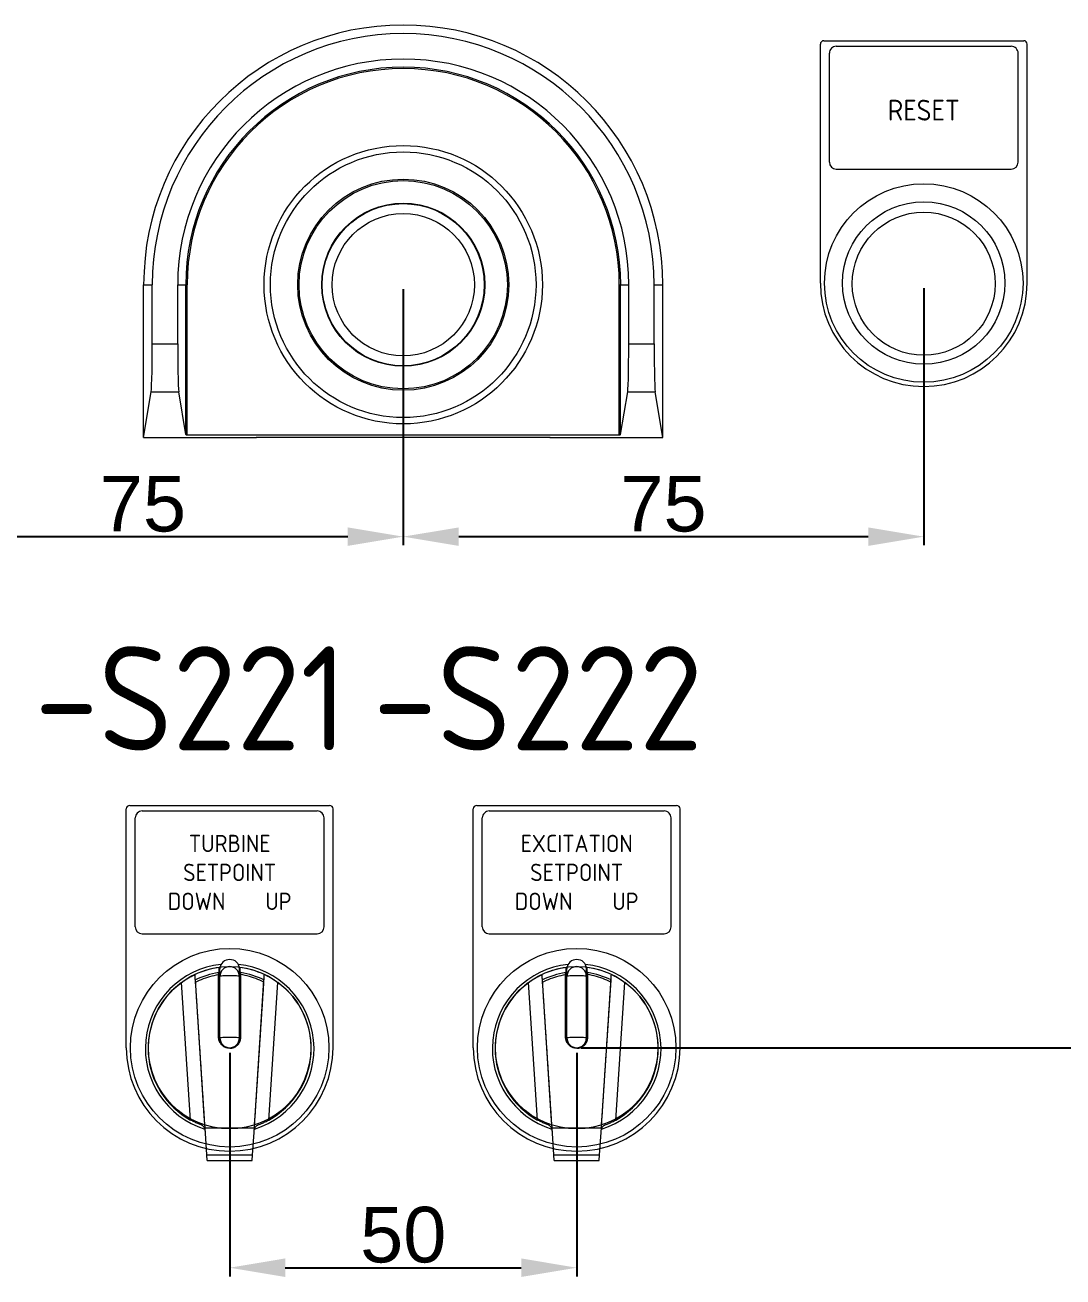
# Model space of a CAD drawing. Header units: millimetres. Extents: x 42356 to 50646, y 31507 to 39566.
# Drawn here: x 43376.5 to 43526.1, y 32831.1 to 33011.4 of the extents above; entities that cross this region are included whole.
import ezdxf
from ezdxf.enums import TextEntityAlignment as Align

# ---------------------------------------------------------------- set-up
doc = ezdxf.new("R2010")
doc.units = ezdxf.units.MM
doc.layers.add('! NO PLOT !', color=7, linetype='Continuous', true_color=0xff75dd, plot=False)
doc.layers.add('000-PI-Oprema', color=30, linetype='Continuous', lineweight=5)
doc.layers.add('000-PI_TEXT', color=7, linetype='Continuous')
doc.styles.add('PI0', font='isocpeur.ttf', dxfattribs={"width": 0.9})
doc.styles.get("Standard").update_dxf_attribs({"font": 'arial.ttf'})
doc.dimstyles.new('ISO-25-lb', dxfattribs={"dimtxt": 8, "dimasz": 8, "dimexe": 1.25, "dimexo": 0.625, "dimtad": 1, "dimtxsty": 'Standard', "dimcen": 5, "dimadec": 0, "dimazin": 0, "dimtfac": 1, "dimtmove": 0, "dimatfit": 3, "dimfxl": 0, "dimarcsym": 0})

# ---------------------------------------------------------------- blocks, each defined once
blk = doc.blocks.new('ESD - 3SU1051-1BA20-0AA0')
at = {"layer": '000-PI-Oprema'}
for p, q in [((43979.33, 39069.15), (43980.57, 39069.15)), ((43979.33, 39047.15), (43979.33, 39069.15)), ((43980.57, 39060.65), (43980.57, 39069.15)), ((43984.23, 39069.15), (43985.4, 39069.15)), ((43984.23, 39060.65), (43984.23, 39069.15)), ((43985.4, 39069.15), (43985.6, 39069.15)), ((43985.4, 39047.58), (43985.4, 39069.15)), ((43985.6, 39047.55), (43985.6, 39069.15)), ((44047.85, 39069.15), (44048.05, 39069.15)), ((44047.85, 39047.55), (44047.85, 39069.15)), ((44048.05, 39069.15), (44049.23, 39069.15)), ((44048.05, 39047.58), (44048.05, 39069.15)), ((44049.23, 39060.65), (44049.23, 39069.15)), ((44052.88, 39069.15), (44054.13, 39069.15)), ((44052.88, 39060.65), (44052.88, 39069.15)), ((44054.13, 39047.15), (44054.13, 39069.15)), ((43980.57, 39060.65), (43984.23, 39060.65)), ((44049.23, 39060.65), (44052.88, 39060.65)), ((43979.33, 39047.15), (43980.41, 39053.74)), ((43980.41, 39053.74), (43984.38, 39053.74)), ((43985.4, 39047.58), (43984.38, 39053.74)), ((44048.05, 39047.58), (44049.07, 39053.74)), ((44049.07, 39053.74), (44053.04, 39053.74)), ((44054.13, 39047.15), (44053.04, 39053.74)), ((43979.33, 39047.15), (43995.6, 39047.15)), ((43985.6, 39047.55), (44047.85, 39047.55)), ((43995.54, 39047.21), (44037.91, 39047.21)), ((44037.85, 39047.15), (44054.13, 39047.15))]:
    blk.add_line(p, q, dxfattribs=at)
for points in [[(43980.41, 39053.74), (43980.45, 39054.1), (43980.48, 39054.72), (43980.51, 39055.59), (43980.54, 39056.67), (43980.55, 39057.9), (43980.57, 39059.25), (43980.57, 39060.65)], [(43984.23, 39060.65), (43984.23, 39059.25), (43984.24, 39057.9), (43984.26, 39056.67), (43984.28, 39055.59), (43984.31, 39054.72), (43984.34, 39054.1), (43984.38, 39053.74)], [(44049.07, 39053.74), (44049.11, 39054.1), (44049.14, 39054.72), (44049.17, 39055.59), (44049.19, 39056.67), (44049.21, 39057.9), (44049.22, 39059.25), (44049.23, 39060.65)], [(44052.88, 39060.65), (44052.89, 39059.25), (44052.9, 39057.9), (44052.91, 39056.67), (44052.94, 39055.59), (44052.97, 39054.72), (44053, 39054.1), (44053.04, 39053.74)], [(43985.4, 39047.58), (43985.4, 39047.57), (43985.42, 39047.56), (43985.43, 39047.56), (43985.46, 39047.55), (43985.49, 39047.55), (43985.52, 39047.55), (43985.56, 39047.55), (43985.6, 39047.55)], [(44047.85, 39047.55), (44047.89, 39047.55), (44047.93, 39047.55), (44047.96, 39047.55), (44047.99, 39047.55), (44048.02, 39047.56), (44048.04, 39047.56), (44048.05, 39047.57), (44048.05, 39047.58)]]:
    blk.add_lwpolyline(points, dxfattribs=at)
for radius in [20.05, 19.13, 15.2, 15, 11.75, 11.68, 10.25]:
    blk.add_circle((44016.73, 39069.15), radius, dxfattribs=at)
for radius, start, end in [(37.4, 0, 180), (36.16, 0, 180), (32.5, 0, 180), (31.33, 0, 180), (31.13, 0, 180), (30.5, 225.9962, 226.1678), (30.5, 313.8322, 314.0038)]:
    blk.add_arc((44016.73, 39069.15), radius, start, end, dxfattribs=at)
blk = doc.blocks.new('podloska')
at = {"layer": '000-PI-Oprema'}
for p, q in [((43278.7, 39063.45), (43278.7, 39097.85)), ((43279.2, 39098.35), (43308, 39098.35)), ((43281, 39097.55), (43306.2, 39097.55)), ((43308.5, 39063.45), (43308.5, 39097.85)), ((43280, 39080.85), (43280, 39096.55)), ((43307.2, 39080.85), (43307.2, 39096.55)), ((43281, 39079.85), (43306.2, 39079.85))]:
    blk.add_line(p, q, dxfattribs=at)
blk.add_circle((43293.6, 39063.45), 14.3, dxfattribs=at)
at = {"layer": '000-PI-Oprema', "ltscale": 0.25}
blk.add_circle((43293.6, 39063.45), 11.7, dxfattribs=at)
at = {"layer": '000-PI-Oprema'}
for centre, radius, start, end in [((43279.2, 39097.85), 0.5, 90, 179.9998), ((43281, 39096.55), 1, 90, 180.0001), ((43306.2, 39096.55), 1, 359.9999, 90), ((43308, 39097.85), 0.5, 0.0002, 90), ((43281, 39080.85), 1, 180, 270), ((43306.2, 39080.85), 1, 270, 0), ((43293.6, 39063.45), 14.9, 180, 0)]:
    blk.add_arc(centre, radius, start, end, dxfattribs=at)
blk = doc.blocks.new('*D223')
at = {"layer": '! NO PLOT !', "color": 0, "linetype": 'Continuous', "lineweight": -2, "ltscale": 0.25, "transparency": 16777216}
for p, q in [((43406.02, 32863.36), (43406.02, 32831.15)), ((43456.02, 32863.36), (43456.02, 32831.15)), ((43414.02, 32832.4), (43448.02, 32832.4))]:
    blk.add_line(p, q, dxfattribs=at)
at = {"layer": '! NO PLOT !', "color": 0, "ltscale": 0.25, "transparency": 16777216}
for points in [[(43414.02, 32833.74), (43414.02, 32831.07), (43406.02, 32832.4)], [(43448.02, 32833.74), (43448.02, 32831.07), (43456.02, 32832.4)]]:
    blk.add_solid(points, dxfattribs=at)
at = {"layer": 'Defpoints', "color": 0, "ltscale": 0.25, "transparency": 16777216}
for p in [(43406.02, 32863.99), (43456.02, 32863.99), (43456.02, 32832.4)]:
    blk.add_point(p, dxfattribs=at)
at = {"layer": '! NO PLOT !', "color": 0, "ltscale": 0.25, "transparency": 16777216, "insert": (43431.02, 32837.11), "char_height": 8, "attachment_point": 5}
blk.add_mtext('50', dxfattribs=at)
blk = doc.blocks.new('*D226')
at = {"layer": '! NO PLOT !', "color": 0, "linetype": 'Continuous', "lineweight": -2, "ltscale": 0.25, "transparency": 16777216}
for p, q in [((43606.64, 32974.09), (43690.44, 32974.09)), ((43689.19, 32872.09), (43689.19, 32966.09)), ((43456.64, 32864.09), (43690.44, 32864.09))]:
    blk.add_line(p, q, dxfattribs=at)
at = {"layer": '! NO PLOT !', "color": 0, "ltscale": 0.25, "transparency": 16777216}
for points in [[(43687.85, 32966.09), (43690.52, 32966.09), (43689.19, 32974.09)], [(43687.85, 32872.09), (43690.52, 32872.09), (43689.19, 32864.09)]]:
    blk.add_solid(points, dxfattribs=at)
at = {"layer": 'Defpoints', "color": 0, "ltscale": 0.25, "transparency": 16777216}
for p in [(43606.02, 32974.09), (43689.19, 32974.09), (43456.02, 32864.09)]:
    blk.add_point(p, dxfattribs=at)
at = {"layer": '! NO PLOT !', "color": 0, "ltscale": 0.25, "transparency": 16777216, "insert": (43684.48, 32919.09), "char_height": 8, "attachment_point": 5, "rotation": 90}
blk.add_mtext('110', dxfattribs=at)
blk = doc.blocks.new('*D227')
at = {"layer": '! NO PLOT !', "color": 0, "linetype": 'Continuous', "lineweight": -2, "ltscale": 0.25, "transparency": 16777216}
for p, q in [((43431.02, 32973.36), (43431.02, 32936.45)), ((43506.02, 32973.51), (43506.02, 32936.45)), ((43439.02, 32937.7), (43498.02, 32937.7))]:
    blk.add_line(p, q, dxfattribs=at)
at = {"layer": '! NO PLOT !', "color": 0, "ltscale": 0.25, "transparency": 16777216}
for points in [[(43439.02, 32939.03), (43439.02, 32936.37), (43431.02, 32937.7)], [(43498.02, 32939.03), (43498.02, 32936.37), (43506.02, 32937.7)]]:
    blk.add_solid(points, dxfattribs=at)
at = {"layer": 'Defpoints', "color": 0, "ltscale": 0.25, "transparency": 16777216}
for p in [(43431.02, 32973.99), (43506.02, 32974.13), (43506.02, 32937.7)]:
    blk.add_point(p, dxfattribs=at)
at = {"layer": '! NO PLOT !', "color": 0, "ltscale": 0.25, "transparency": 16777216, "insert": (43468.52, 32942.39), "char_height": 8, "attachment_point": 5}
blk.add_mtext('75', dxfattribs=at)
blk = doc.blocks.new('*D220')
at = {"layer": '! NO PLOT !', "color": 0, "linetype": 'Continuous', "lineweight": -2, "ltscale": 0.25, "transparency": 16777216}
for p, q in [((43356.02, 32973.36), (43356.02, 32936.45)), ((43431.02, 32973.36), (43431.02, 32936.45)), ((43364.02, 32937.7), (43423.02, 32937.7))]:
    blk.add_line(p, q, dxfattribs=at)
at = {"layer": '! NO PLOT !', "color": 0, "ltscale": 0.25, "transparency": 16777216}
for points in [[(43364.02, 32939.03), (43364.02, 32936.37), (43356.02, 32937.7)], [(43423.02, 32939.03), (43423.02, 32936.37), (43431.02, 32937.7)]]:
    blk.add_solid(points, dxfattribs=at)
at = {"layer": 'Defpoints', "color": 0, "ltscale": 0.25, "transparency": 16777216}
for p in [(43356.02, 32973.99), (43431.02, 32973.99), (43431.02, 32937.7)]:
    blk.add_point(p, dxfattribs=at)
at = {"layer": '! NO PLOT !', "color": 0, "ltscale": 0.25, "transparency": 16777216, "insert": (43393.52, 32942.39), "char_height": 8, "attachment_point": 5}
blk.add_mtext('75', dxfattribs=at)

msp = doc.modelspace()

# ---------------------------------------------------------------- linework, layer by layer
at = {"layer": '000-PI-Oprema'}
for p, q in [((43391.117, 32864.089), (43391.117, 32898.489)), ((43391.617, 32898.989), (43420.417, 32898.989)), ((43393.417, 32898.189), (43418.617, 32898.189)), ((43420.917, 32864.089), (43420.917, 32898.489)), ((43441.117, 32864.089), (43441.117, 32898.489)), ((43441.617, 32898.989), (43470.417, 32898.989)), ((43443.417, 32898.189), (43468.617, 32898.189)), ((43470.917, 32864.089), (43470.917, 32898.489)), ((43392.417, 32881.489), (43392.417, 32897.189)), ((43419.617, 32881.489), (43419.617, 32897.189)), ((43442.417, 32881.489), (43442.417, 32897.189)), ((43469.617, 32881.489), (43469.617, 32897.189)), ((43393.417, 32880.489), (43418.617, 32880.489)), ((43443.417, 32880.489), (43468.617, 32880.489)), ((43404.517, 32865.052), (43404.517, 32875.643)), ((43407.517, 32865.052), (43407.517, 32875.643)), ((43454.517, 32865.052), (43454.517, 32875.643)), ((43457.517, 32865.052), (43457.517, 32875.643)), ((43399.531, 32873.787), (43399.621, 32873.845)), ((43399.621, 32873.845), (43399.71, 32873.903)), ((43399.71, 32873.903), (43399.799, 32873.959)), ((43399.799, 32873.959), (43399.887, 32874.013)), ((43399.887, 32874.013), (43399.973, 32874.065)), ((43399.973, 32874.065), (43400.058, 32874.116)), ((43400.058, 32874.116), (43400.14, 32874.164)), ((43400.14, 32874.164), (43400.22, 32874.21)), ((43400.22, 32874.21), (43400.297, 32874.253)), ((43400.297, 32874.253), (43400.371, 32874.294)), ((43400.371, 32874.294), (43400.442, 32874.332)), ((43400.442, 32874.332), (43400.509, 32874.368)), ((43400.509, 32874.368), (43400.573, 32874.402)), ((43400.573, 32874.402), (43400.635, 32874.434)), ((43400.635, 32874.434), (43400.694, 32874.464)), ((43400.694, 32874.464), (43400.749, 32874.492)), ((43400.749, 32874.492), (43400.8, 32874.517)), ((43400.8, 32874.517), (43400.846, 32874.54)), ((43400.846, 32874.54), (43400.888, 32874.56)), ((43400.888, 32874.56), (43400.924, 32874.578)), ((43400.924, 32874.578), (43400.954, 32874.592)), ((43400.954, 32874.592), (43400.979, 32874.604)), ((43400.979, 32874.604), (43400.999, 32874.614)), ((43400.999, 32874.614), (43401.012, 32874.62)), ((43401.012, 32874.62), (43401.021, 32874.624)), ((43401.021, 32874.624), (43401.023, 32874.625)), ((43401.024, 32874.619), (43401.023, 32874.625)), ((43401.025, 32874.601), (43401.024, 32874.619)), ((43401.027, 32874.57), (43401.025, 32874.601)), ((43401.03, 32874.526), (43401.027, 32874.57)), ((43401.033, 32874.469), (43401.03, 32874.526)), ((43401.038, 32874.397), (43401.033, 32874.469)), ((43401.044, 32874.312), (43401.038, 32874.397)), ((43401.05, 32874.212), (43401.044, 32874.312)), ((43401.058, 32874.098), (43401.05, 32874.212)), ((43401.066, 32873.97), (43401.058, 32874.098)), ((43401.075, 32873.827), (43401.066, 32873.97)), ((43401.078, 32873.805), (43401.075, 32873.847)), ((43401.672, 32873.808), (43401.965, 32873.935)), ((43401.965, 32873.935), (43402.263, 32874.054)), ((43402.263, 32874.054), (43402.563, 32874.163)), ((43402.563, 32874.163), (43402.866, 32874.263)), ((43402.866, 32874.263), (43403.172, 32874.354)), ((43403.172, 32874.354), (43403.48, 32874.435)), ((43403.48, 32874.435), (43403.791, 32874.507)), ((43403.791, 32874.507), (43404.103, 32874.57)), ((43404.103, 32874.57), (43404.417, 32874.623)), ((43404.417, 32865.609), (43404.417, 32874.902)), ((43404.617, 32864.834), (43404.617, 32875.452)), ((43407.417, 32864.834), (43407.417, 32875.452)), ((43407.617, 32865.609), (43407.617, 32874.902)), ((43407.931, 32874.57), (43407.617, 32874.623)), ((43408.243, 32874.507), (43407.931, 32874.57)), ((43408.554, 32874.435), (43408.243, 32874.507)), ((43408.862, 32874.354), (43408.554, 32874.435)), ((43409.168, 32874.263), (43408.862, 32874.354)), ((43409.471, 32874.163), (43409.168, 32874.263)), ((43409.771, 32874.054), (43409.471, 32874.163)), ((43410.069, 32873.935), (43409.771, 32874.054)), ((43410.362, 32873.808), (43410.069, 32873.935)), ((43410.956, 32873.805), (43410.959, 32873.847)), ((43410.959, 32873.827), (43410.968, 32873.97)), ((43410.968, 32873.97), (43410.976, 32874.098)), ((43410.976, 32874.098), (43410.984, 32874.212)), ((43410.984, 32874.212), (43410.99, 32874.312)), ((43410.99, 32874.312), (43410.996, 32874.397)), ((43410.996, 32874.397), (43411, 32874.469)), ((43411, 32874.469), (43411.004, 32874.526)), ((43411.004, 32874.526), (43411.007, 32874.57)), ((43411.007, 32874.57), (43411.009, 32874.601)), ((43411.009, 32874.601), (43411.01, 32874.619)), ((43411.01, 32874.619), (43411.011, 32874.625)), ((43411.013, 32874.624), (43411.011, 32874.625)), ((43411.021, 32874.62), (43411.013, 32874.624)), ((43411.035, 32874.614), (43411.021, 32874.62)), ((43411.054, 32874.604), (43411.035, 32874.614)), ((43411.08, 32874.592), (43411.054, 32874.604)), ((43411.11, 32874.578), (43411.08, 32874.592)), ((43411.146, 32874.56), (43411.11, 32874.578)), ((43411.188, 32874.54), (43411.146, 32874.56)), ((43411.234, 32874.517), (43411.188, 32874.54)), ((43411.285, 32874.492), (43411.234, 32874.517)), ((43411.34, 32874.464), (43411.285, 32874.492)), ((43411.399, 32874.434), (43411.34, 32874.464)), ((43411.461, 32874.402), (43411.399, 32874.434)), ((43411.525, 32874.368), (43411.461, 32874.402)), ((43411.592, 32874.332), (43411.525, 32874.368)), ((43411.662, 32874.294), (43411.592, 32874.332)), ((43411.736, 32874.253), (43411.662, 32874.294)), ((43411.814, 32874.21), (43411.736, 32874.253)), ((43411.894, 32874.164), (43411.814, 32874.21)), ((43411.976, 32874.116), (43411.894, 32874.164)), ((43412.061, 32874.065), (43411.976, 32874.116)), ((43412.147, 32874.013), (43412.061, 32874.065)), ((43412.235, 32873.959), (43412.147, 32874.013)), ((43412.324, 32873.903), (43412.235, 32873.959)), ((43412.413, 32873.845), (43412.324, 32873.903)), ((43412.503, 32873.787), (43412.413, 32873.845)), ((43449.531, 32873.787), (43449.621, 32873.845)), ((43449.621, 32873.845), (43449.71, 32873.903)), ((43449.71, 32873.903), (43449.799, 32873.959)), ((43449.799, 32873.959), (43449.887, 32874.013)), ((43449.887, 32874.013), (43449.973, 32874.065)), ((43449.973, 32874.065), (43450.058, 32874.116)), ((43450.058, 32874.116), (43450.14, 32874.164)), ((43450.14, 32874.164), (43450.22, 32874.21)), ((43450.22, 32874.21), (43450.297, 32874.253)), ((43450.297, 32874.253), (43450.371, 32874.294)), ((43450.371, 32874.294), (43450.442, 32874.332)), ((43450.442, 32874.332), (43450.509, 32874.368)), ((43450.509, 32874.368), (43450.573, 32874.402)), ((43450.573, 32874.402), (43450.635, 32874.434)), ((43450.635, 32874.434), (43450.694, 32874.464)), ((43450.694, 32874.464), (43450.749, 32874.492)), ((43450.749, 32874.492), (43450.8, 32874.517)), ((43450.8, 32874.517), (43450.846, 32874.54)), ((43450.846, 32874.54), (43450.888, 32874.56)), ((43450.888, 32874.56), (43450.924, 32874.578)), ((43450.924, 32874.578), (43450.954, 32874.592)), ((43450.954, 32874.592), (43450.979, 32874.604)), ((43450.979, 32874.604), (43450.999, 32874.614)), ((43450.999, 32874.614), (43451.012, 32874.62)), ((43451.012, 32874.62), (43451.021, 32874.624)), ((43451.021, 32874.624), (43451.023, 32874.625)), ((43451.024, 32874.619), (43451.023, 32874.625)), ((43451.025, 32874.601), (43451.024, 32874.619)), ((43451.027, 32874.57), (43451.025, 32874.601)), ((43451.03, 32874.526), (43451.027, 32874.57)), ((43451.033, 32874.469), (43451.03, 32874.526)), ((43451.038, 32874.397), (43451.033, 32874.469)), ((43451.044, 32874.312), (43451.038, 32874.397)), ((43451.05, 32874.212), (43451.044, 32874.312)), ((43451.058, 32874.098), (43451.05, 32874.212)), ((43451.066, 32873.97), (43451.058, 32874.098)), ((43451.075, 32873.827), (43451.066, 32873.97)), ((43451.078, 32873.805), (43451.075, 32873.847)), ((43451.672, 32873.808), (43451.965, 32873.935)), ((43451.965, 32873.935), (43452.263, 32874.054)), ((43452.263, 32874.054), (43452.563, 32874.163)), ((43452.563, 32874.163), (43452.866, 32874.263)), ((43452.866, 32874.263), (43453.172, 32874.354)), ((43453.172, 32874.354), (43453.48, 32874.435)), ((43453.48, 32874.435), (43453.791, 32874.507)), ((43453.791, 32874.507), (43454.103, 32874.57)), ((43454.103, 32874.57), (43454.417, 32874.623)), ((43454.417, 32865.609), (43454.417, 32874.902)), ((43454.617, 32864.834), (43454.617, 32875.452)), ((43457.417, 32864.834), (43457.417, 32875.452)), ((43457.617, 32865.609), (43457.617, 32874.902)), ((43457.931, 32874.57), (43457.617, 32874.623)), ((43458.243, 32874.507), (43457.931, 32874.57)), ((43458.554, 32874.435), (43458.243, 32874.507)), ((43458.862, 32874.354), (43458.554, 32874.435)), ((43459.168, 32874.263), (43458.862, 32874.354)), ((43459.471, 32874.163), (43459.168, 32874.263)), ((43459.771, 32874.054), (43459.471, 32874.163)), ((43460.069, 32873.935), (43459.771, 32874.054)), ((43460.362, 32873.808), (43460.069, 32873.935)), ((43460.956, 32873.805), (43460.959, 32873.847)), ((43460.959, 32873.827), (43460.968, 32873.97)), ((43460.968, 32873.97), (43460.976, 32874.098)), ((43460.976, 32874.098), (43460.984, 32874.212)), ((43460.984, 32874.212), (43460.99, 32874.312)), ((43460.99, 32874.312), (43460.996, 32874.397)), ((43460.996, 32874.397), (43461, 32874.469)), ((43461, 32874.469), (43461.004, 32874.526)), ((43461.004, 32874.526), (43461.007, 32874.57)), ((43461.007, 32874.57), (43461.009, 32874.601)), ((43461.009, 32874.601), (43461.01, 32874.619)), ((43461.01, 32874.619), (43461.011, 32874.625)), ((43461.013, 32874.624), (43461.011, 32874.625)), ((43461.021, 32874.62), (43461.013, 32874.624)), ((43461.035, 32874.614), (43461.021, 32874.62)), ((43461.054, 32874.604), (43461.035, 32874.614)), ((43461.08, 32874.592), (43461.054, 32874.604)), ((43461.11, 32874.578), (43461.08, 32874.592)), ((43461.146, 32874.56), (43461.11, 32874.578)), ((43461.188, 32874.54), (43461.146, 32874.56)), ((43461.234, 32874.517), (43461.188, 32874.54)), ((43461.285, 32874.492), (43461.234, 32874.517)), ((43461.34, 32874.464), (43461.285, 32874.492)), ((43461.399, 32874.434), (43461.34, 32874.464)), ((43461.461, 32874.402), (43461.399, 32874.434)), ((43461.525, 32874.368), (43461.461, 32874.402)), ((43461.592, 32874.332), (43461.525, 32874.368)), ((43461.662, 32874.294), (43461.592, 32874.332)), ((43461.736, 32874.253), (43461.662, 32874.294)), ((43461.814, 32874.21), (43461.736, 32874.253)), ((43461.894, 32874.164), (43461.814, 32874.21)), ((43461.976, 32874.116), (43461.894, 32874.164)), ((43462.061, 32874.065), (43461.976, 32874.116)), ((43462.147, 32874.013), (43462.061, 32874.065)), ((43462.235, 32873.959), (43462.147, 32874.013)), ((43462.324, 32873.903), (43462.235, 32873.959)), ((43462.413, 32873.845), (43462.324, 32873.903)), ((43462.503, 32873.787), (43462.413, 32873.845)), ((43399.094, 32873.483), (43399.178, 32873.544)), ((43400.385, 32853.677), (43399.094, 32873.483)), ((43399.178, 32873.544), (43399.265, 32873.605)), ((43399.265, 32873.605), (43399.353, 32873.666)), ((43399.353, 32873.666), (43399.442, 32873.727)), ((43399.442, 32873.727), (43399.531, 32873.787)), ((43402.349, 32854.292), (43401.075, 32873.827)), ((43401.081, 32873.761), (43401.078, 32873.805)), ((43401.084, 32873.717), (43401.081, 32873.761)), ((43401.087, 32873.671), (43401.084, 32873.717)), ((43401.09, 32873.624), (43401.087, 32873.671)), ((43401.093, 32873.576), (43401.09, 32873.624)), ((43401.096, 32873.527), (43401.093, 32873.576)), ((43401.096, 32873.527), (43401.382, 32873.672)), ((43401.168, 32872.422), (43401.096, 32873.527)), ((43401.24, 32871.318), (43401.168, 32872.422)), ((43401.382, 32873.672), (43401.672, 32873.808)), ((43409.685, 32854.292), (43410.959, 32873.827)), ((43410.652, 32873.672), (43410.362, 32873.808)), ((43410.938, 32873.527), (43410.652, 32873.672)), ((43410.794, 32871.318), (43410.866, 32872.422)), ((43410.866, 32872.422), (43410.938, 32873.527)), ((43410.938, 32873.527), (43410.941, 32873.576)), ((43410.941, 32873.576), (43410.944, 32873.624)), ((43410.944, 32873.624), (43410.947, 32873.671)), ((43410.947, 32873.671), (43410.95, 32873.717)), ((43410.95, 32873.717), (43410.953, 32873.761)), ((43410.953, 32873.761), (43410.956, 32873.805)), ((43411.649, 32853.677), (43412.94, 32873.483)), ((43412.592, 32873.727), (43412.503, 32873.787)), ((43412.681, 32873.666), (43412.592, 32873.727)), ((43412.769, 32873.605), (43412.681, 32873.666)), ((43412.856, 32873.544), (43412.769, 32873.605)), ((43412.94, 32873.483), (43412.856, 32873.544)), ((43449.094, 32873.483), (43449.178, 32873.544)), ((43450.385, 32853.677), (43449.094, 32873.483)), ((43449.178, 32873.544), (43449.265, 32873.605)), ((43449.265, 32873.605), (43449.353, 32873.666)), ((43449.353, 32873.666), (43449.442, 32873.727)), ((43449.442, 32873.727), (43449.531, 32873.787)), ((43452.349, 32854.292), (43451.075, 32873.827)), ((43451.081, 32873.761), (43451.078, 32873.805)), ((43451.084, 32873.717), (43451.081, 32873.761)), ((43451.087, 32873.671), (43451.084, 32873.717)), ((43451.09, 32873.624), (43451.087, 32873.671)), ((43451.093, 32873.576), (43451.09, 32873.624)), ((43451.096, 32873.527), (43451.093, 32873.576)), ((43451.096, 32873.527), (43451.382, 32873.672)), ((43451.168, 32872.422), (43451.096, 32873.527)), ((43451.24, 32871.318), (43451.168, 32872.422)), ((43451.382, 32873.672), (43451.672, 32873.808)), ((43459.685, 32854.292), (43460.959, 32873.827)), ((43460.652, 32873.672), (43460.362, 32873.808)), ((43460.938, 32873.527), (43460.652, 32873.672)), ((43460.794, 32871.318), (43460.866, 32872.422)), ((43460.866, 32872.422), (43460.938, 32873.527)), ((43460.938, 32873.527), (43460.941, 32873.576)), ((43460.941, 32873.576), (43460.944, 32873.624)), ((43460.944, 32873.624), (43460.947, 32873.671)), ((43460.947, 32873.671), (43460.95, 32873.717)), ((43460.95, 32873.717), (43460.953, 32873.761)), ((43460.953, 32873.761), (43460.956, 32873.805)), ((43461.649, 32853.677), (43462.94, 32873.483)), ((43462.592, 32873.727), (43462.503, 32873.787)), ((43462.681, 32873.666), (43462.592, 32873.727)), ((43462.769, 32873.605), (43462.681, 32873.666)), ((43462.856, 32873.544), (43462.769, 32873.605)), ((43462.94, 32873.483), (43462.856, 32873.544)), ((43401.312, 32870.214), (43401.24, 32871.318)), ((43410.722, 32870.214), (43410.794, 32871.318)), ((43451.312, 32870.214), (43451.24, 32871.318)), ((43460.722, 32870.214), (43460.794, 32871.318)), ((43401.384, 32869.109), (43401.312, 32870.214)), ((43401.456, 32868.006), (43401.384, 32869.109)), ((43410.578, 32868.006), (43410.65, 32869.109)), ((43410.65, 32869.109), (43410.722, 32870.214)), ((43451.384, 32869.109), (43451.312, 32870.214)), ((43451.456, 32868.006), (43451.384, 32869.109)), ((43460.578, 32868.006), (43460.65, 32869.109)), ((43460.65, 32869.109), (43460.722, 32870.214)), ((43401.528, 32866.902), (43401.456, 32868.006)), ((43401.6, 32865.798), (43401.528, 32866.902)), ((43410.434, 32865.798), (43410.506, 32866.902)), ((43410.506, 32866.902), (43410.578, 32868.006)), ((43451.528, 32866.902), (43451.456, 32868.006)), ((43451.6, 32865.798), (43451.528, 32866.902)), ((43460.434, 32865.798), (43460.506, 32866.902)), ((43460.506, 32866.902), (43460.578, 32868.006)), ((43401.672, 32864.695), (43401.6, 32865.798)), ((43404.419, 32865.537), (43404.417, 32865.609)), ((43404.423, 32865.466), (43404.419, 32865.537)), ((43404.431, 32865.394), (43404.423, 32865.466)), ((43404.443, 32865.323), (43404.431, 32865.394)), ((43404.457, 32865.253), (43404.443, 32865.323)), ((43404.475, 32865.183), (43404.457, 32865.253)), ((43404.495, 32865.115), (43404.475, 32865.183)), ((43404.519, 32865.047), (43404.495, 32865.115)), ((43404.546, 32864.98), (43404.519, 32865.047)), ((43404.575, 32864.915), (43404.546, 32864.98)), ((43404.608, 32864.851), (43404.575, 32864.915)), ((43404.643, 32864.788), (43404.608, 32864.851)), ((43407.39, 32864.788), (43407.426, 32864.851)), ((43407.426, 32864.851), (43407.459, 32864.915)), ((43407.459, 32864.915), (43407.488, 32864.98)), ((43407.488, 32864.98), (43407.515, 32865.047)), ((43407.515, 32865.047), (43407.539, 32865.115)), ((43407.539, 32865.115), (43407.559, 32865.183)), ((43407.559, 32865.183), (43407.577, 32865.253)), ((43407.577, 32865.253), (43407.591, 32865.323)), ((43407.591, 32865.323), (43407.602, 32865.394)), ((43407.602, 32865.394), (43407.611, 32865.466)), ((43407.611, 32865.466), (43407.615, 32865.537)), ((43407.615, 32865.537), (43407.617, 32865.609)), ((43410.362, 32864.695), (43410.434, 32865.798)), ((43451.672, 32864.695), (43451.6, 32865.798)), ((43454.419, 32865.537), (43454.417, 32865.609)), ((43454.423, 32865.466), (43454.419, 32865.537)), ((43454.431, 32865.394), (43454.423, 32865.466)), ((43454.443, 32865.323), (43454.431, 32865.394)), ((43454.457, 32865.253), (43454.443, 32865.323)), ((43454.475, 32865.183), (43454.457, 32865.253)), ((43454.495, 32865.115), (43454.475, 32865.183)), ((43454.519, 32865.047), (43454.495, 32865.115)), ((43454.546, 32864.98), (43454.519, 32865.047)), ((43454.575, 32864.915), (43454.546, 32864.98)), ((43454.608, 32864.851), (43454.575, 32864.915)), ((43454.643, 32864.788), (43454.608, 32864.851)), ((43457.39, 32864.788), (43457.426, 32864.851)), ((43457.426, 32864.851), (43457.459, 32864.915)), ((43457.459, 32864.915), (43457.488, 32864.98)), ((43457.488, 32864.98), (43457.515, 32865.047)), ((43457.515, 32865.047), (43457.539, 32865.115)), ((43457.539, 32865.115), (43457.559, 32865.183)), ((43457.559, 32865.183), (43457.577, 32865.253)), ((43457.577, 32865.253), (43457.591, 32865.323)), ((43457.591, 32865.323), (43457.602, 32865.394)), ((43457.602, 32865.394), (43457.611, 32865.466)), ((43457.611, 32865.466), (43457.615, 32865.537)), ((43457.615, 32865.537), (43457.617, 32865.609)), ((43460.362, 32864.695), (43460.434, 32865.798)), ((43401.744, 32863.591), (43401.672, 32864.695)), ((43401.816, 32862.488), (43401.744, 32863.591)), ((43404.682, 32864.728), (43404.643, 32864.788)), ((43404.722, 32864.669), (43404.682, 32864.728)), ((43404.766, 32864.611), (43404.722, 32864.669)), ((43404.812, 32864.556), (43404.766, 32864.611)), ((43404.86, 32864.503), (43404.812, 32864.556)), ((43404.911, 32864.453), (43404.86, 32864.503)), ((43404.964, 32864.404), (43404.911, 32864.453)), ((43405.019, 32864.358), (43404.964, 32864.404)), ((43405.076, 32864.315), (43405.019, 32864.358)), ((43405.135, 32864.274), (43405.076, 32864.315)), ((43405.196, 32864.235), (43405.135, 32864.274)), ((43405.259, 32864.2), (43405.196, 32864.235)), ((43405.323, 32864.167), (43405.259, 32864.2)), ((43405.388, 32864.138), (43405.323, 32864.167)), ((43405.455, 32864.111), (43405.388, 32864.138)), ((43405.522, 32864.087), (43405.455, 32864.111)), ((43405.591, 32864.067), (43405.522, 32864.087)), ((43405.661, 32864.049), (43405.591, 32864.067)), ((43405.731, 32864.035), (43405.661, 32864.049)), ((43405.802, 32864.023), (43405.731, 32864.035)), ((43405.874, 32864.015), (43405.802, 32864.023)), ((43405.945, 32864.011), (43405.874, 32864.015)), ((43406.017, 32864.009), (43405.945, 32864.011)), ((43406.017, 32864.009), (43406.089, 32864.011)), ((43406.089, 32864.011), (43406.16, 32864.015)), ((43406.16, 32864.015), (43406.232, 32864.023)), ((43406.232, 32864.023), (43406.303, 32864.035)), ((43406.303, 32864.035), (43406.373, 32864.049)), ((43406.373, 32864.049), (43406.443, 32864.067)), ((43406.443, 32864.067), (43406.511, 32864.087)), ((43406.511, 32864.087), (43406.579, 32864.111)), ((43406.579, 32864.111), (43406.646, 32864.138)), ((43406.646, 32864.138), (43406.711, 32864.167)), ((43406.711, 32864.167), (43406.775, 32864.2)), ((43406.775, 32864.2), (43406.838, 32864.235)), ((43406.838, 32864.235), (43406.898, 32864.274)), ((43406.898, 32864.274), (43406.957, 32864.315)), ((43406.957, 32864.315), (43407.015, 32864.358)), ((43407.015, 32864.358), (43407.07, 32864.404)), ((43407.07, 32864.404), (43407.123, 32864.453)), ((43407.123, 32864.453), (43407.173, 32864.503)), ((43407.173, 32864.503), (43407.222, 32864.556)), ((43407.222, 32864.556), (43407.268, 32864.611)), ((43407.268, 32864.611), (43407.311, 32864.669)), ((43407.311, 32864.669), (43407.352, 32864.728)), ((43407.352, 32864.728), (43407.39, 32864.788)), ((43410.218, 32862.488), (43410.29, 32863.591)), ((43410.29, 32863.591), (43410.362, 32864.695)), ((43451.744, 32863.591), (43451.672, 32864.695)), ((43451.816, 32862.488), (43451.744, 32863.591)), ((43454.682, 32864.728), (43454.643, 32864.788)), ((43454.722, 32864.669), (43454.682, 32864.728)), ((43454.766, 32864.611), (43454.722, 32864.669)), ((43454.812, 32864.556), (43454.766, 32864.611)), ((43454.86, 32864.503), (43454.812, 32864.556)), ((43454.911, 32864.453), (43454.86, 32864.503)), ((43454.964, 32864.404), (43454.911, 32864.453)), ((43455.019, 32864.358), (43454.964, 32864.404)), ((43455.076, 32864.315), (43455.019, 32864.358)), ((43455.135, 32864.274), (43455.076, 32864.315)), ((43455.196, 32864.235), (43455.135, 32864.274)), ((43455.259, 32864.2), (43455.196, 32864.235)), ((43455.323, 32864.167), (43455.259, 32864.2)), ((43455.388, 32864.138), (43455.323, 32864.167)), ((43455.455, 32864.111), (43455.388, 32864.138)), ((43455.522, 32864.087), (43455.455, 32864.111)), ((43455.591, 32864.067), (43455.522, 32864.087)), ((43455.661, 32864.049), (43455.591, 32864.067)), ((43455.731, 32864.035), (43455.661, 32864.049)), ((43455.802, 32864.023), (43455.731, 32864.035)), ((43455.874, 32864.015), (43455.802, 32864.023)), ((43455.945, 32864.011), (43455.874, 32864.015)), ((43456.017, 32864.009), (43455.945, 32864.011)), ((43456.017, 32864.009), (43456.089, 32864.011)), ((43456.089, 32864.011), (43456.16, 32864.015)), ((43456.16, 32864.015), (43456.232, 32864.023)), ((43456.232, 32864.023), (43456.303, 32864.035)), ((43456.303, 32864.035), (43456.373, 32864.049)), ((43456.373, 32864.049), (43456.443, 32864.067)), ((43456.443, 32864.067), (43456.511, 32864.087)), ((43456.511, 32864.087), (43456.579, 32864.111)), ((43456.579, 32864.111), (43456.646, 32864.138)), ((43456.646, 32864.138), (43456.711, 32864.167)), ((43456.711, 32864.167), (43456.775, 32864.2)), ((43456.775, 32864.2), (43456.838, 32864.235)), ((43456.838, 32864.235), (43456.898, 32864.274)), ((43456.898, 32864.274), (43456.957, 32864.315)), ((43456.957, 32864.315), (43457.015, 32864.358)), ((43457.015, 32864.358), (43457.07, 32864.404)), ((43457.07, 32864.404), (43457.123, 32864.453)), ((43457.123, 32864.453), (43457.173, 32864.503)), ((43457.173, 32864.503), (43457.222, 32864.556)), ((43457.222, 32864.556), (43457.268, 32864.611)), ((43457.268, 32864.611), (43457.311, 32864.669)), ((43457.311, 32864.669), (43457.352, 32864.728)), ((43457.352, 32864.728), (43457.39, 32864.788)), ((43460.218, 32862.488), (43460.29, 32863.591)), ((43460.29, 32863.591), (43460.362, 32864.695)), ((43401.888, 32861.385), (43401.816, 32862.488)), ((43401.96, 32860.282), (43401.888, 32861.385)), ((43410.074, 32860.282), (43410.146, 32861.385)), ((43410.146, 32861.385), (43410.218, 32862.488)), ((43451.888, 32861.385), (43451.816, 32862.488)), ((43451.96, 32860.282), (43451.888, 32861.385)), ((43460.074, 32860.282), (43460.146, 32861.385)), ((43460.146, 32861.385), (43460.218, 32862.488)), ((43402.032, 32859.18), (43401.96, 32860.282)), ((43410.002, 32859.18), (43410.074, 32860.282)), ((43452.032, 32859.18), (43451.96, 32860.282)), ((43460.002, 32859.18), (43460.074, 32860.282)), ((43402.104, 32858.077), (43402.032, 32859.18)), ((43402.176, 32856.975), (43402.104, 32858.077)), ((43409.858, 32856.975), (43409.93, 32858.077)), ((43409.93, 32858.077), (43410.002, 32859.18)), ((43452.104, 32858.077), (43452.032, 32859.18)), ((43452.176, 32856.975), (43452.104, 32858.077)), ((43459.858, 32856.975), (43459.93, 32858.077)), ((43459.93, 32858.077), (43460.002, 32859.18)), ((43402.248, 32855.872), (43402.176, 32856.975)), ((43402.319, 32854.77), (43402.248, 32855.872)), ((43409.714, 32854.77), (43409.786, 32855.872)), ((43409.786, 32855.872), (43409.858, 32856.975)), ((43452.248, 32855.872), (43452.176, 32856.975)), ((43452.319, 32854.77), (43452.248, 32855.872)), ((43459.714, 32854.77), (43459.786, 32855.872)), ((43459.786, 32855.872), (43459.858, 32856.975)), ((43402.391, 32853.668), (43402.319, 32854.77)), ((43402.431, 32853.042), (43402.349, 32854.292)), ((43402.349, 32854.292), (43402.351, 32854.292)), ((43409.603, 32853.042), (43409.685, 32854.292)), ((43409.643, 32853.668), (43409.714, 32854.77)), ((43409.683, 32854.292), (43409.685, 32854.292)), ((43452.391, 32853.668), (43452.319, 32854.77)), ((43452.431, 32853.042), (43452.349, 32854.292)), ((43452.349, 32854.292), (43452.351, 32854.292)), ((43459.603, 32853.042), (43459.685, 32854.292)), ((43459.643, 32853.668), (43459.714, 32854.77)), ((43459.683, 32854.292), (43459.685, 32854.292)), ((43400.511, 32853.609), (43400.385, 32853.677)), ((43400.639, 32853.542), (43400.511, 32853.609)), ((43400.769, 32853.476), (43400.639, 32853.542)), ((43400.9, 32853.412), (43400.769, 32853.476)), ((43401.031, 32853.349), (43400.9, 32853.412)), ((43401.16, 32853.29), (43401.031, 32853.349)), ((43401.287, 32853.233), (43401.16, 32853.29)), ((43401.411, 32853.179), (43401.287, 32853.233)), ((43401.53, 32853.129), (43401.411, 32853.179)), ((43401.644, 32853.083), (43401.53, 32853.129)), ((43401.752, 32853.04), (43401.644, 32853.083)), ((43401.827, 32853.01), (43401.752, 32853.04)), ((43401.899, 32852.979), (43401.827, 32853.01)), ((43401.967, 32852.947), (43401.899, 32852.979)), ((43402.031, 32852.913), (43401.967, 32852.947)), ((43402.091, 32852.878), (43402.031, 32852.913)), ((43402.146, 32852.84), (43402.091, 32852.878)), ((43402.197, 32852.8), (43402.146, 32852.84)), ((43402.244, 32852.758), (43402.197, 32852.8)), ((43402.286, 32852.712), (43402.244, 32852.758)), ((43402.325, 32852.664), (43402.286, 32852.712)), ((43402.358, 32852.611), (43402.325, 32852.664)), ((43402.388, 32852.556), (43402.358, 32852.611)), ((43402.413, 32852.497), (43402.388, 32852.556)), ((43402.463, 32852.567), (43402.391, 32853.668)), ((43402.435, 32852.436), (43402.413, 32852.497)), ((43402.462, 32852.56), (43402.431, 32853.042)), ((43402.431, 32853.042), (43402.432, 32853.042)), ((43402.453, 32852.37), (43402.435, 32852.436)), ((43402.467, 32852.301), (43402.453, 32852.37)), ((43402.716, 32848.667), (43402.462, 32852.56)), ((43402.462, 32852.56), (43409.572, 32852.56)), ((43402.463, 32852.567), (43409.571, 32852.567)), ((43402.479, 32852.228), (43402.467, 32852.301)), ((43402.488, 32852.151), (43402.479, 32852.228)), ((43409.318, 32848.667), (43409.572, 32852.56)), ((43409.546, 32852.151), (43409.555, 32852.227)), ((43409.555, 32852.227), (43409.567, 32852.301)), ((43409.567, 32852.301), (43409.581, 32852.371)), ((43409.571, 32852.567), (43409.643, 32853.668)), ((43409.572, 32852.56), (43409.603, 32853.042)), ((43409.581, 32852.371), (43409.599, 32852.436)), ((43409.599, 32852.436), (43409.621, 32852.498)), ((43409.602, 32853.042), (43409.603, 32853.042)), ((43409.621, 32852.498), (43409.646, 32852.557)), ((43409.646, 32852.557), (43409.676, 32852.612)), ((43409.676, 32852.612), (43409.709, 32852.663)), ((43409.709, 32852.663), (43409.747, 32852.712)), ((43409.747, 32852.712), (43409.79, 32852.758)), ((43409.79, 32852.758), (43409.837, 32852.801)), ((43409.837, 32852.801), (43409.889, 32852.841)), ((43409.889, 32852.841), (43409.944, 32852.878)), ((43409.944, 32852.878), (43410.003, 32852.913)), ((43410.003, 32852.913), (43410.067, 32852.947)), ((43410.067, 32852.947), (43410.134, 32852.979)), ((43410.134, 32852.979), (43410.206, 32853.01)), ((43410.206, 32853.01), (43410.281, 32853.04)), ((43410.281, 32853.04), (43410.389, 32853.083)), ((43410.389, 32853.083), (43410.504, 32853.129)), ((43410.504, 32853.129), (43410.623, 32853.179)), ((43410.623, 32853.179), (43410.747, 32853.233)), ((43410.747, 32853.233), (43410.874, 32853.29)), ((43410.874, 32853.29), (43411.003, 32853.349)), ((43411.003, 32853.349), (43411.134, 32853.412)), ((43411.134, 32853.412), (43411.265, 32853.476)), ((43411.265, 32853.476), (43411.395, 32853.542)), ((43411.395, 32853.542), (43411.523, 32853.609)), ((43411.523, 32853.609), (43411.649, 32853.677)), ((43450.511, 32853.609), (43450.385, 32853.677)), ((43450.639, 32853.542), (43450.511, 32853.609)), ((43450.769, 32853.476), (43450.639, 32853.542)), ((43450.9, 32853.412), (43450.769, 32853.476)), ((43451.031, 32853.349), (43450.9, 32853.412)), ((43451.16, 32853.29), (43451.031, 32853.349)), ((43451.287, 32853.233), (43451.16, 32853.29)), ((43451.411, 32853.179), (43451.287, 32853.233)), ((43451.53, 32853.129), (43451.411, 32853.179)), ((43451.644, 32853.083), (43451.53, 32853.129)), ((43451.752, 32853.04), (43451.644, 32853.083)), ((43451.827, 32853.01), (43451.752, 32853.04)), ((43451.899, 32852.979), (43451.827, 32853.01)), ((43451.967, 32852.947), (43451.899, 32852.979)), ((43452.031, 32852.913), (43451.967, 32852.947)), ((43452.091, 32852.878), (43452.031, 32852.913)), ((43452.146, 32852.84), (43452.091, 32852.878)), ((43452.197, 32852.8), (43452.146, 32852.84)), ((43452.244, 32852.758), (43452.197, 32852.8)), ((43452.286, 32852.712), (43452.244, 32852.758)), ((43452.325, 32852.664), (43452.286, 32852.712)), ((43452.358, 32852.611), (43452.325, 32852.664)), ((43452.388, 32852.556), (43452.358, 32852.611)), ((43452.413, 32852.497), (43452.388, 32852.556)), ((43452.463, 32852.567), (43452.391, 32853.668)), ((43452.435, 32852.436), (43452.413, 32852.497)), ((43452.462, 32852.56), (43452.431, 32853.042)), ((43452.431, 32853.042), (43452.432, 32853.042)), ((43452.453, 32852.37), (43452.435, 32852.436)), ((43452.467, 32852.301), (43452.453, 32852.37)), ((43452.716, 32848.667), (43452.462, 32852.56)), ((43452.462, 32852.56), (43459.572, 32852.56)), ((43452.463, 32852.567), (43459.571, 32852.567)), ((43452.479, 32852.228), (43452.467, 32852.301)), ((43452.488, 32852.151), (43452.479, 32852.228)), ((43459.318, 32848.667), (43459.572, 32852.56)), ((43459.546, 32852.151), (43459.555, 32852.227)), ((43459.555, 32852.227), (43459.567, 32852.301)), ((43459.567, 32852.301), (43459.581, 32852.371)), ((43459.571, 32852.567), (43459.643, 32853.668)), ((43459.572, 32852.56), (43459.603, 32853.042)), ((43459.581, 32852.371), (43459.599, 32852.436)), ((43459.599, 32852.436), (43459.621, 32852.498)), ((43459.602, 32853.042), (43459.603, 32853.042)), ((43459.621, 32852.498), (43459.646, 32852.557)), ((43459.646, 32852.557), (43459.676, 32852.612)), ((43459.676, 32852.612), (43459.709, 32852.663)), ((43459.709, 32852.663), (43459.747, 32852.712)), ((43459.747, 32852.712), (43459.79, 32852.758)), ((43459.79, 32852.758), (43459.837, 32852.801)), ((43459.837, 32852.801), (43459.889, 32852.841)), ((43459.889, 32852.841), (43459.944, 32852.878)), ((43459.944, 32852.878), (43460.003, 32852.913)), ((43460.003, 32852.913), (43460.067, 32852.947)), ((43460.067, 32852.947), (43460.134, 32852.979)), ((43460.134, 32852.979), (43460.206, 32853.01)), ((43460.206, 32853.01), (43460.281, 32853.04)), ((43460.281, 32853.04), (43460.389, 32853.083)), ((43460.389, 32853.083), (43460.504, 32853.129)), ((43460.504, 32853.129), (43460.623, 32853.179)), ((43460.623, 32853.179), (43460.747, 32853.233)), ((43460.747, 32853.233), (43460.874, 32853.29)), ((43460.874, 32853.29), (43461.003, 32853.349)), ((43461.003, 32853.349), (43461.134, 32853.412)), ((43461.134, 32853.412), (43461.265, 32853.476)), ((43461.265, 32853.476), (43461.395, 32853.542)), ((43461.395, 32853.542), (43461.523, 32853.609)), ((43461.523, 32853.609), (43461.649, 32853.677)), ((43402.494, 32852.072), (43402.488, 32852.151)), ((43409.54, 32852.072), (43409.546, 32852.151)), ((43452.494, 32852.072), (43452.488, 32852.151)), ((43459.54, 32852.072), (43459.546, 32852.151)), ((43402.77, 32847.84), (43402.716, 32848.667)), ((43402.716, 32848.667), (43409.318, 32848.667)), ((43409.264, 32847.84), (43409.318, 32848.667)), ((43452.77, 32847.84), (43452.716, 32848.667)), ((43452.716, 32848.667), (43459.318, 32848.667)), ((43459.264, 32847.84), (43459.318, 32848.667)), ((43402.77, 32847.84), (43409.264, 32847.84)), ((43452.77, 32847.84), (43459.264, 32847.84))]:
    msp.add_line(p, q, dxfattribs=at)
for points in [[(43404.733, 32876.012), (43404.646, 32875.738), (43404.617, 32875.452)], [(43407.417, 32874.369), (43407.39, 32874.641), (43407.31, 32874.903), (43407.181, 32875.145), (43407.007, 32875.356), (43406.795, 32875.53), (43406.553, 32875.659), (43406.29, 32875.738), (43406.017, 32875.765), (43405.744, 32875.738), (43405.481, 32875.659), (43405.239, 32875.53), (43405.027, 32875.356), (43404.853, 32875.145), (43404.724, 32874.903), (43404.644, 32874.641), (43404.617, 32874.369)], [(43407.301, 32876.012), (43407.17, 32876.232), (43406.995, 32876.425), (43406.785, 32876.582), (43406.545, 32876.699), (43406.286, 32876.771), (43406.017, 32876.796), (43405.748, 32876.771), (43405.489, 32876.699), (43405.249, 32876.582), (43405.039, 32876.425), (43404.864, 32876.232), (43404.733, 32876.012)], [(43407.417, 32875.452), (43407.388, 32875.738), (43407.301, 32876.012)], [(43454.733, 32876.012), (43454.646, 32875.738), (43454.617, 32875.452)], [(43457.417, 32874.369), (43457.39, 32874.641), (43457.31, 32874.903), (43457.181, 32875.145), (43457.007, 32875.356), (43456.795, 32875.53), (43456.553, 32875.659), (43456.29, 32875.738), (43456.017, 32875.765), (43455.744, 32875.738), (43455.481, 32875.659), (43455.239, 32875.53), (43455.027, 32875.356), (43454.853, 32875.145), (43454.724, 32874.903), (43454.644, 32874.641), (43454.617, 32874.369)], [(43457.301, 32876.012), (43457.17, 32876.232), (43456.995, 32876.425), (43456.785, 32876.582), (43456.545, 32876.699), (43456.286, 32876.771), (43456.017, 32876.796), (43455.748, 32876.771), (43455.489, 32876.699), (43455.249, 32876.582), (43455.039, 32876.425), (43454.864, 32876.232), (43454.733, 32876.012)], [(43457.417, 32875.452), (43457.388, 32875.738), (43457.301, 32876.012)], [(43407.417, 32874.369), (43407.39, 32874.385), (43407.31, 32874.401), (43407.181, 32874.415), (43407.007, 32874.428), (43406.795, 32874.438), (43406.553, 32874.446), (43406.29, 32874.45), (43406.017, 32874.452), (43405.744, 32874.45), (43405.481, 32874.446), (43405.239, 32874.438), (43405.027, 32874.428), (43404.853, 32874.415), (43404.724, 32874.401), (43404.644, 32874.385), (43404.617, 32874.369)], [(43457.417, 32874.369), (43457.39, 32874.385), (43457.31, 32874.401), (43457.181, 32874.415), (43457.007, 32874.428), (43456.795, 32874.438), (43456.553, 32874.446), (43456.29, 32874.45), (43456.017, 32874.452), (43455.744, 32874.45), (43455.481, 32874.446), (43455.239, 32874.438), (43455.027, 32874.428), (43454.853, 32874.415), (43454.724, 32874.401), (43454.644, 32874.385), (43454.617, 32874.369)], [(43407.417, 32865.485), (43407.39, 32865.501), (43407.31, 32865.516), (43407.181, 32865.531), (43407.007, 32865.543), (43406.795, 32865.554), (43406.553, 32865.561), (43406.29, 32865.566), (43406.017, 32865.568), (43405.744, 32865.566), (43405.481, 32865.561), (43405.239, 32865.554), (43405.027, 32865.543), (43404.853, 32865.531), (43404.724, 32865.516), (43404.644, 32865.501), (43404.617, 32865.485)], [(43404.617, 32865.485), (43404.644, 32865.212), (43404.724, 32864.95), (43404.853, 32864.708), (43405.027, 32864.496), (43405.239, 32864.323), (43405.481, 32864.193), (43405.744, 32864.114), (43406.017, 32864.087), (43406.29, 32864.114), (43406.553, 32864.193), (43406.795, 32864.323), (43407.007, 32864.496), (43407.181, 32864.708), (43407.31, 32864.95), (43407.39, 32865.212), (43407.417, 32865.485)], [(43457.417, 32865.485), (43457.39, 32865.501), (43457.31, 32865.516), (43457.181, 32865.531), (43457.007, 32865.543), (43456.795, 32865.554), (43456.553, 32865.561), (43456.29, 32865.566), (43456.017, 32865.568), (43455.744, 32865.566), (43455.481, 32865.561), (43455.239, 32865.554), (43455.027, 32865.543), (43454.853, 32865.531), (43454.724, 32865.516), (43454.644, 32865.501), (43454.617, 32865.485)], [(43454.617, 32865.485), (43454.644, 32865.212), (43454.724, 32864.95), (43454.853, 32864.708), (43455.027, 32864.496), (43455.239, 32864.323), (43455.481, 32864.193), (43455.744, 32864.114), (43456.017, 32864.087), (43456.29, 32864.114), (43456.553, 32864.193), (43456.795, 32864.323), (43457.007, 32864.496), (43457.181, 32864.708), (43457.31, 32864.95), (43457.39, 32865.212), (43457.417, 32865.485)]]:
    msp.add_lwpolyline(points, dxfattribs=at)
for centre, radius in [((43506.017, 32974.13), 10.3), ((43406.017, 32864.089), 14.3), ((43456.017, 32864.089), 14.3)]:
    msp.add_circle(centre, radius, dxfattribs=at)
at = {"layer": '000-PI-Oprema', "ltscale": 0.25}
for centre in [(43406.017, 32864.089), (43456.017, 32864.089)]:
    msp.add_circle(centre, 11.7, dxfattribs=at)
at = {"layer": '000-PI-Oprema'}
for centre, radius, start, end in [((43391.617, 32898.489), 0.5, 89.99996, 179.99983), ((43393.417, 32897.189), 1, 90.00002, 180.00009), ((43418.617, 32897.189), 1, 359.99991, 89.99998), ((43420.417, 32898.489), 0.5, 0.00017, 90.00004), ((43441.617, 32898.489), 0.5, 89.99996, 179.99983), ((43443.417, 32897.189), 1, 90.00002, 180.00009), ((43468.617, 32897.189), 1, 359.99991, 89.99998), ((43470.417, 32898.489), 0.5, 0.00017, 90.00004), ((43393.417, 32881.489), 1, 180, 269.99998), ((43418.617, 32881.489), 1, 270.00002, 0), ((43443.417, 32881.489), 1, 180, 269.99998), ((43468.617, 32881.489), 1, 270.00002, 0), ((43406.017, 32863.989), 12.15, 95.91853, 252.93658), ((43406.017, 32863.989), 11.75, 97.33437, 115.15016), ((43406.017, 32863.989), 11.75, 96.76953, 97.33437), ((43406.017, 32863.989), 12.15, 287.06339, 84.08147), ((43406.017, 32863.989), 11.75, 64.84984, 83.23046), ((43456.017, 32863.989), 12.15, 95.91853, 252.93658), ((43456.017, 32863.989), 11.75, 97.33437, 115.15016), ((43456.017, 32863.989), 11.75, 96.76953, 97.33437), ((43456.017, 32863.989), 12.15, 287.06339, 84.08147), ((43456.017, 32863.989), 11.75, 64.84984, 83.23046), ((43406.017, 32864.009), 11.01, 98.35629, 116.66982), ((43406.017, 32863.989), 11.01, 97.83063, 98.35629), ((43406.017, 32863.989), 11.01, 81.64371, 82.16937), ((43406.017, 32864.009), 11.01, 63.33018, 81.64371), ((43456.017, 32864.009), 11.01, 98.35629, 116.66982), ((43456.017, 32863.989), 11.01, 97.83063, 98.35629), ((43456.017, 32863.989), 11.01, 81.64371, 82.16937), ((43456.017, 32864.009), 11.01, 63.33018, 81.64371), ((43406.017, 32863.989), 11.75, 126.10206, 241.36073), ((43406.017, 32863.989), 11.01, 116.66247, 116.66982), ((43406.017, 32863.989), 11.01, 63.33018, 63.33753), ((43406.017, 32863.989), 11.75, 298.63927, 53.89794), ((43456.017, 32863.989), 11.75, 126.10206, 241.36073), ((43456.017, 32863.989), 11.01, 116.66247, 116.66982), ((43456.017, 32863.989), 11.01, 63.33018, 63.33753), ((43456.017, 32863.989), 11.75, 298.63927, 53.89794), ((43406.017, 32864.089), 14.9, 180, 0), ((43456.017, 32864.089), 14.9, 180, 0)]:
    msp.add_arc(centre, radius, start, end, dxfattribs=at)

# ---------------------------------------------------------------- block references
at = {"layer": '000-PI-Oprema', "ltscale": 0.25}
msp.add_blockref('ESD - 3SU1051-1BA20-0AA0', (-585.708, -6095.163), dxfattribs=at)
at = {"layer": '000-PI-Oprema'}
msp.add_blockref('podloska', (212.421, -6089.22), dxfattribs=at)

# ---------------------------------------------------------------- texts
at = {"layer": '000-PI_TEXT', "style": 'PI0', "width": 0.9}
for s, p in [('-S221', (43400.444, 32914.409)), ('-S222', (43450.444, 32914.409))]:
    msp.add_text(s, height=15, dxfattribs=at).set_placement(p, align=Align.MIDDLE)
at = {"layer": '000-PI_TEXT', "width": 24.5, "attachment_point": 5, "style": 'PI0'}
for s, insert, char_height in [('{\\fISOCPEUR|b0|i0|c238|p34;RESET}', (43506.017, 32999.13), 3), ('TURBINE\\PSETPOINT\\PDOWN    UP ', (43406.017, 32889.339), 2.5), ('EXCITATION\\PSETPOINT\\PDOWN    UP ', (43456.017, 32889.339), 2.5)]:
    msp.add_mtext(s, dxfattribs=dict(at, insert=insert, char_height=char_height))

# ---------------------------------------------------------------- dimensions: what is measured, and where the dimension line sits
at = {"layer": '! NO PLOT !', "ltscale": 0.25}
for base, p1, p2, picture, middle in [((43431.017, 32937.701), (43356.017, 32973.989), (43431.017, 32973.989), '*D220', (43393.517, 32942.394)), ((43506.017, 32937.701), (43431.017, 32973.989), (43506.017, 32974.13), '*D227', (43468.517, 32942.394)), ((43456.017, 32832.404), (43406.017, 32863.989), (43456.017, 32863.989), '*D223', (43431.017, 32837.114))]:
    dim = msp.add_linear_dim(base=base, p1=p1, p2=p2, dimstyle='ISO-25-lb', dxfattribs=at)
    dim.commit()
    dim.dimension.update_dxf_attribs({"geometry": picture, "text_midpoint": middle})
dim = msp.add_linear_dim(base=(43689.187, 32974.089), p1=(43456.017, 32864.089), p2=(43606.017, 32974.089), angle=90, dimstyle='ISO-25-lb', dxfattribs=at)
dim.commit()
dim.dimension.update_dxf_attribs({"geometry": '*D226', "text_midpoint": (43684.478, 32919.089)})

doc.saveas('drawing.dxf')
